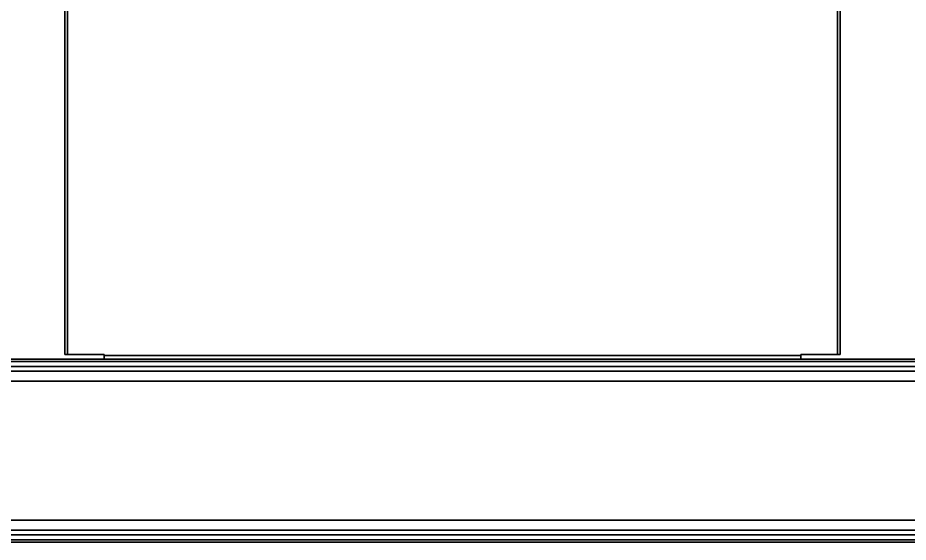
# Model space of a CAD drawing. Header units: millimetres. Extents: x 32496 to 166256, y 3504 to 23939.
# Drawn here: x 42255 to 43227, y 10678 to 11250 of the extents above; entities that cross this region are included whole.
import ezdxf

# ---------------------------------------------------------------- set-up
doc = ezdxf.new("R2010")
doc.units = ezdxf.units.MM
doc.layers.get('0').update_dxf_attribs({"lineweight": 35})

msp = doc.modelspace()

# ---------------------------------------------------------------- linework, layer by layer
at = {"linetype": 'Continuous'}
for p, q in [((42306.64, 13391.575), (42306.64, 10882.575)), ((42309.64, 13391.575), (42309.64, 10882.575)), ((43149.64, 13391.575), (43149.64, 10882.575)), ((43152.64, 13391.575), (43152.64, 10882.575)), ((42349.64, 10882.575), (42306.64, 10882.575)), ((42349.64, 10882.575), (42349.64, 10877.575)), ((43109.64, 10881.575), (42349.64, 10881.575)), ((43109.64, 10882.575), (43109.64, 10877.575)), ((43152.64, 10882.575), (43109.64, 10882.575)), ((52132.64, 10877.575), (40172.64, 10877.575)), ((52132.64, 10874.855), (40172.64, 10874.855)), ((42349.64, 10877.575), (42169.64, 10877.575)), ((52132.64, 10869.383), (40172.64, 10869.383)), ((52082.64, 10864.266), (40222.64, 10864.266)), ((52082.64, 10853.32), (40222.64, 10853.32)), ((52008.64, 10701.83), (40172.64, 10701.83)), ((52008.64, 10690.885), (40172.64, 10690.885)), ((52008.64, 10685.768), (40172.64, 10685.768)), ((52132.64, 10680.295), (40172.64, 10680.295)), ((52132.64, 10677.575), (40172.64, 10677.575))]:
    msp.add_line(p, q, dxfattribs=at)

doc.saveas('drawing.dxf')
